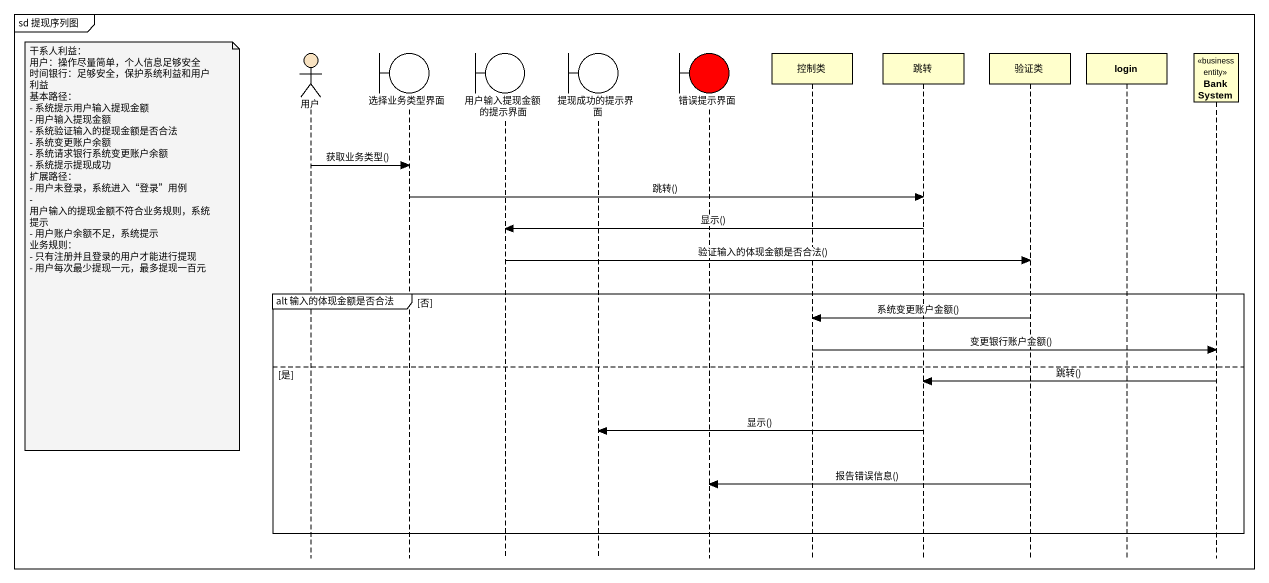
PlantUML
@startuml
mainframe sd 提现序列图
hide footbox
actor 用户 #F8E2C1
boundary 选择业务类型界面
boundary 用户输入提现金额的提示界面
boundary 提现成功的提示界面
boundary 错误提示界面 #FF0000
participant 控制类
participant 跳转
participant 验证类
participant login
participant BankSystem <<business entity>>

用户 -> 选择业务类型界面 : 获取业务类型()
选择业务类型界面 -> 跳转 : 跳转()
跳转 -> 用户输入提现金额的提示界面 : 显示()
note left of 用户
  干系人利益：
  用户：操作尽量简单，个人信息足够安全
  时间银行：足够安全，保护系统利益和用户利益
  基本路径：
  - 系统提示用户输入提现金额
  - 用户输入提现金额
  - 系统验证输入的提现金额是否合法
  - 系统变更账户余额
  - 系统请求银行系统变更账户余额
  - 系统提示提现成功
  扩展路径：
  - 用户未登录，系统进入“登录”用例
  - 用户输入的提现金额不符合业务规则，系统提示
  - 用户账户余额不足，系统提示
  业务规则：
  - 只有注册并且登录的用户才能进行提现
  - 用户每次最少提现一元，最多提现一百元
end note
用户输入提现金额的提示界面 -> 验证类 : 验证输入的体现金额是否合法()
group alt 输入的体现金额是否合法 [否]
  验证类 -> 控制类 : 系统变更账户金额()
  控制类 -> BankSystem : 变更银行账户金额()
else 是
  BankSystem -> 跳转 : 跳转()
  跳转 -> 提现成功的提示界面 : 显示()
  验证类 -> 错误提示界面 : 报告错误信息()
end
@enduml
